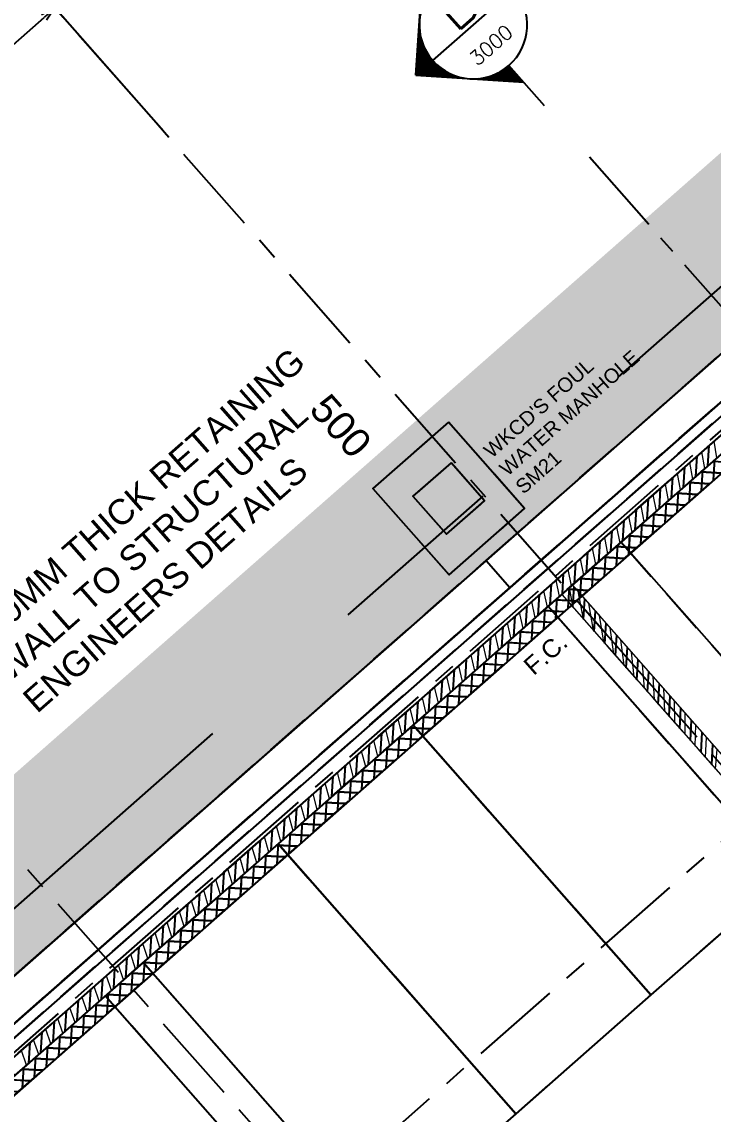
# Model space of a CAD drawing. Header units: millimetres. Extents: x 833946797 to 834440930, y 817746008 to 818399503.
# Drawn here: x 834295254 to 834304862, y 818007637 to 818022827 of the extents above; entities that cross this region are included whole.
import ezdxf
from ezdxf.enums import TextEntityAlignment as Align

# ---------------------------------------------------------------- set-up
doc = ezdxf.new("R2010")
doc.units = ezdxf.units.MM
doc.header["$LTSCALE"] = 100
for name, pattern in [('base plan(mm)$0$PHANTOM', [2.5, 1.25, -0.25, 0.25, -0.25, 0.25, -0.25]), ('CENTER', [2, 1.25, -0.25, 0.25, -0.25]), ('Grid Line', [22.224999999999994, 12.7, -3.174999999999999, 3.174999999999999, -3.174999999999999]), ('Hidden', [9.524999999999999, 6.35, -3.175])]:
    doc.linetypes.add(name, pattern=pattern)
for name, color, linetype in [('+C-160', 160, 'Hidden'), ('A-COLS', 3, 'Continuous'), ('DLN020__', 6, 'Continuous'), ('DLN030_1', 1, 'Continuous'), ('DLN040__', 3, 'Continuous'), ('DLN052__', 7, 'Continuous'), ('DLN060__', 7, 'Continuous'), ('DLN660', 1, 'Continuous'), ('DLN810__', 1, 'Continuous'), ('DLN914', 3, 'base plan(mm)$0$PHANTOM'), ('MARK', 7, 'Continuous')]:
    doc.layers.add(name, color=color, linetype=linetype)
doc.layers.add('A-WALL', color=7, linetype='Continuous', lineweight=9)
doc.styles.add('3B50A-DLN-ARC-DWG-1002-P00-LB02$0$Standard', font='swiss.ttf')
doc.styles.add('romans', font='romans.shx')
doc.styles.get("Standard").update_dxf_attribs({"font": 'swiss.ttf'})
doc.styles.add('Swis721tBT', font='swissl.ttf')
doc.dimstyles.new('INTDIM', dxfattribs={"dimtxt": 200, "dimasz": 125, "dimexe": 100, "dimexo": 150, "dimgap": 80, "dimtad": 1, "dimdec": 0, "dimzin": 9, "dimdsep": 46, "dimtxsty": 'Swis721tBT', "dimblk": 'OPEN30', "dimcen": -125, "dimclrd": 256, "dimclre": 256, "dimclrt": 2, "dimaunit": 1, "dimadec": 1, "dimazin": 0, "dimtfac": 0.4444444444444444, "dimtdec": 0, "dimtix": 1, "dimtmove": 2, "dimatfit": 3, "dimldrblk": 'OPEN30', "dimfxl": 0, "dimtolj": 1, "dimlwd": -1, "dimlwe": -1, "dimarcsym": 0})
pattern_1 = [(86.3501958279957, (-1.192092895507812e-07, 1.192092895507812e-07), (-158.4280186349138, 10.10571182131174), [])]

# ---------------------------------------------------------------- blocks, each defined once
blk = doc.blocks.new('_Open30')
at = {"color": 0, "linetype": 'ByBlock', "lineweight": -2}
for p, q in [((-1, 0.26794919), (0, 0)), ((0, 0), (-1, -0.26794919)), ((0, 0), (-1, 0))]:
    blk.add_line(p, q, dxfattribs=at)
blk = doc.blocks.new('*D24')
at = {"layer": 'Defpoints', "color": 0}
for p in [(834295713.000335, 818023021.175004), (834297320.1041328, 818021195.0761733), (834290596.16946, 818016423.422291)]:
    blk.add_point(p, dxfattribs=at)
at = {"layer": 'DLN030_1', "linetype": 'Continuous'}
for p, q in [((834297221.0051937, 818021307.6790164), (834295646.9343756, 818023096.2435662)), ((834289707.5153782, 818017735.8982606), (834295562.8632108, 818022889.0430853)), ((834290497.070521, 818016536.0251341), (834289491.3122947, 818017678.8349038))]:
    blk.add_line(p, q, dxfattribs=at)
at = {"layer": 'DLN030_1', "xscale": 200, "yscale": 200, "zscale": 200}
for p, rotation in [((834295713.000335, 818023021.175004), 41.35019658541407), ((834289557.378254, 818017603.7663417), 221.350196585414)]:
    blk.add_blockref('_Open30', p, dxfattribs=dict(at, rotation=rotation))
at = {"layer": 'DLN030_1', "color": 2, "insert": (834292446.5268021, 818020526.8416164), "char_height": 400, "attachment_point": 5, "rotation": 41.350196585414075, "style": 'Swis721tBT'}
blk.add_mtext('\\A1;8200', dxfattribs=at)
blk = doc.blocks.new('*D25')
at = {"layer": 'Defpoints', "color": 0}
for p in [(834302143.7785676, 818030093.6633787), (834302844.5138489, 818029297.4410814), (834297320.1041328, 818021195.0761733)]:
    blk.add_point(p, dxfattribs=at)
at = {"layer": 'DLN030_1', "linetype": 'Continuous'}
for p, q in [((834302242.8775067, 818029981.0605357), (834302910.5798084, 818029222.3725194)), ((834295863.1375422, 818023153.3068281), (834302694.3767247, 818029165.3091626)), ((834297221.0051937, 818021307.6790164), (834295646.9344589, 818023096.2434715))]:
    blk.add_line(p, q, dxfattribs=at)
at = {"layer": 'DLN030_1', "xscale": 200, "yscale": 200, "zscale": 200}
for p, rotation in [((834302844.5138489, 818029297.4410814), 41.35019658541407), ((834295713.0004182, 818023021.1749095), 221.350196585414)]:
    blk.add_blockref('_Open30', p, dxfattribs=dict(at, rotation=rotation))
at = {"layer": 'DLN030_1', "color": 2, "insert": (834299090.0946409, 818026373.6789387), "char_height": 400, "attachment_point": 5, "rotation": 41.350196585414075, "style": 'Swis721tBT'}
blk.add_mtext('\\A1;9500', dxfattribs=at)
blk = doc.blocks.new('*D30')
at = {"layer": 'Defpoints', "color": 0}
for p in [(834315938.6100206, 818045751.3765471), (834317314.1239, 818044188.4256722), (834265417.4671645, 818001288.9865495)]:
    blk.add_point(p, dxfattribs=at)
at = {"layer": 'DLN030_1', "linetype": 'Continuous'}
for p, q in [((834316037.7089597, 818045638.7737039), (834317380.1898594, 818044113.35711)), ((834266943.1187557, 817999858.1669255), (834317163.986776, 818044056.2937535)), ((834265516.5661036, 818001176.3837065), (834266859.047591, 817999650.9664446))]:
    blk.add_line(p, q, dxfattribs=at)
at = {"layer": 'DLN030_1', "xscale": 200, "yscale": 200, "zscale": 200}
for p, rotation in [((834317314.1239, 818044188.4256722), 41.35019658541407), ((834266792.9816316, 817999726.0350068), 221.350196585414)]:
    blk.add_blockref('_Open30', p, dxfattribs=dict(at, rotation=rotation))
at = {"layer": 'DLN030_1', "color": 2, "insert": (834291094.813788, 818022092.5010924), "char_height": 400, "attachment_point": 1, "rotation": 41.350196585414075, "line_spacing_factor": 0.9385317878468563, "style": 'Swis721tBT'}
blk.add_mtext('\\A1;67300', dxfattribs=at)
blk = doc.blocks.new('*X7')
at = {"color": 0}
for p, q in [((65976.6414633413, 54837.5), (66065.84002230906, 54837.5)), ((65989.1414633413, 54850), (66065.84002230906, 54850)), ((66001.6414633413, 54862.5), (66065.84002230906, 54862.5)), ((66014.1414633413, 54875), (66065.84002230906, 54875)), ((66026.6414633413, 54887.5), (66065.84002230906, 54887.5)), ((66039.1414633413, 54900), (66065.84002230906, 54900)), ((66051.6414633413, 54912.5), (66065.84002230906, 54912.5)), ((66064.1414633413, 54925), (66065.84002230906, 54925)), ((65826.6414633413, 54687.5), (66065.84002230906, 54687.5)), ((65839.1414633413, 54700), (66065.84002230906, 54700)), ((65851.6414633413, 54712.5), (66065.84002230906, 54712.5)), ((65864.1414633413, 54725), (66065.84002230906, 54725)), ((65876.6414633413, 54737.5), (66065.84002230906, 54737.5)), ((65889.1414633413, 54750), (66065.84002230906, 54750)), ((65901.6414633413, 54762.5), (66065.84002230906, 54762.5)), ((65914.1414633413, 54775), (66065.84002230906, 54775)), ((65926.6414633413, 54787.5), (66065.84002230906, 54787.5)), ((65939.1414633413, 54800), (66065.84002230906, 54800)), ((65951.6414633413, 54812.5), (66065.84002230906, 54812.5)), ((65964.1414633413, 54825), (66065.84002230906, 54825)), ((65676.6414633413, 54537.5), (65731.71534120996, 54537.5)), ((65689.1414633413, 54550), (65758.11203820755, 54550)), ((65701.6414633413, 54562.5), (65787.5573928138, 54562.5)), ((65714.1414633413, 54575), (65821.14954117146, 54575)), ((65726.6414633413, 54587.5), (65860.91774133661, 54587.5)), ((65739.1414633413, 54600), (65911.56639877426, 54600)), ((65751.6414633413, 54612.5), (65993.07285527498, 54612.5)), ((65764.1414633413, 54625), (66065.84002230906, 54625)), ((65776.6414633413, 54637.5), (66065.84002230906, 54637.5)), ((65789.1414633413, 54650), (66065.84002230906, 54650)), ((65801.6414633413, 54662.5), (66065.84002230906, 54662.5)), ((65814.1414633413, 54675), (66065.84002230906, 54675)), ((65526.64146334129, 54387.5), (65526.78734736589, 54387.5)), ((65551.6414633413, 54412.5), (65552.14779371046, 54412.5)), ((65564.1414633413, 54425), (65565.7781107399, 54425)), ((65576.6414633413, 54437.5), (65580.11208911827, 54437.5)), ((65589.1414633413, 54450), (65595.21401924254, 54450)), ((65601.6414633413, 54462.5), (65611.16041594655, 54462.5)), ((65614.1414633413, 54475), (65628.04354662479, 54475)), ((65626.6414633413, 54487.5), (65645.97639706728, 54487.5)), ((65639.1414633413, 54500), (65665.09986524869, 54500)), ((65651.6414633413, 54512.5), (65685.59354545441, 54512.5)), ((65664.1414633413, 54525), (65707.692576639, 54525)), ((65376.64146334129, 54237.5), (65414.29089123206, 54237.5)), ((65389.14146334129, 54250), (65421.57805704432, 54250)), ((65401.64146334129, 54262.5), (65429.19397499046, 54262.5)), ((65414.14146334129, 54275), (65437.15059242655, 54275)), ((65426.64146334129, 54287.5), (65445.46101804989, 54287.5)), ((65439.14146334129, 54300), (65454.13967196977, 54300)), ((65451.64146334129, 54312.5), (65463.20246267242, 54312.5)), ((65464.14146334129, 54325), (65472.66699699067, 54325)), ((65476.64146334129, 54337.5), (65482.55283091449, 54337.5)), ((65489.14146334129, 54350), (65492.88177136527, 54350)), ((65501.64146334129, 54362.5), (65503.67824220996, 54362.5)), ((65514.14146334129, 54375), (65514.96973205575, 54375)), ((65226.64146334129, 54087.5), (65349.28245026688, 54087.5)), ((65239.14146334129, 54100), (65353.26584109662, 54100)), ((65251.64146334129, 54112.5), (65357.49217456037, 54112.5)), ((65264.14146334129, 54125), (65361.96582680975, 54125)), ((65276.64146334129, 54137.5), (65366.69154539632, 54137.5)), ((65289.14146334129, 54150), (65371.67447832909, 54150)), ((65301.64146334129, 54162.5), (65376.92020685257, 54162.5)), ((65314.14146334129, 54175), (65382.43478249288, 54175)), ((65326.64146334129, 54187.5), (65388.2247690216, 54187.5)), ((65339.14146334129, 54200), (65394.29729011076, 54200)), ((65351.64146334129, 54212.5), (65400.66008360979, 54212.5)), ((65364.14146334129, 54225), (65407.32156354911, 54225)), ((65064.14146334129, 53925), (65318.16126226955, 53925)), ((65076.64146334129, 53937.5), (65319.25229277298, 53937.5)), ((65089.14146334129, 53950), (65320.5545417223, 53950)), ((65101.64146334129, 53962.5), (65322.06911856652, 53962.5)), ((65114.14146334129, 53975), (65323.79732344761, 53975)), ((65126.64146334129, 53987.5), (65325.74065289086, 53987.5)), ((65139.14146334129, 54000), (65327.9008064567, 54000)), ((65151.64146334129, 54012.5), (65330.27969441446, 54012.5)), ((65164.14146334129, 54025), (65332.87944652616, 54025)), ((65176.64146334129, 54037.5), (65335.70242203661, 54037.5)), ((65189.14146334129, 54050), (65338.75122098476, 54050)), ((65201.64146334129, 54062.5), (65342.02869696879, 54062.5)), ((65214.14146334129, 54075), (65345.53797152035, 54075)), ((65008.71823771733, 53862.5), (65315.84836914469, 53862.5)), ((65014.14146334129, 53875), (65315.89356455637, 53875)), ((65021.21823771733, 53850), (65316.01152849424, 53850)), ((65026.64146334129, 53887.5), (65316.14715241139, 53887.5)), ((65033.71823771733, 53837.5), (65316.38317868362, 53837.5)), ((65039.14146334129, 53900), (65316.60934430994, 53900)), ((65046.21823771733, 53825), (65316.96363012111, 53825)), ((65051.64146334129, 53912.5), (65317.28052665449, 53912.5)), ((65058.71823771733, 53812.5), (65317.75336884113, 53812.5)), ((65071.21823771733, 53800), (65318.753058551, 53800)), ((65083.71823771733, 53787.5), (65319.96354343495, 53787.5)), ((65096.21823771733, 53775), (65321.38585175318, 53775)), ((65108.71823771733, 53762.5), (65323.02120026803, 53762.5)), ((65121.21823771733, 53750), (65324.87099954305, 53750)), ((65133.71823771733, 53737.5), (65326.93686016991, 53737.5)), ((65146.21823771733, 53725), (65329.22059998866, 53725)), ((65158.71823771733, 53712.5), (65331.724252379, 53712.5)), ((65171.21823771733, 53700), (65334.45007571459, 53700)), ((65183.71823771733, 53687.5), (65337.40056408356, 53687.5)), ((65196.21823771733, 53675), (65340.57845940899, 53675)), ((65208.71823771733, 53662.5), (65343.98676510186, 53662.5)), ((65221.21823771733, 53650), (65347.62876142474, 53650)), ((65233.71823771733, 53637.5), (65351.50802275883, 53637.5)), ((65246.21823771733, 53625), (65355.62843700378, 53625)), ((65258.71823771733, 53612.5), (65359.99422737773, 53612.5)), ((65271.21823771733, 53600), (65364.60997692978, 53600)), ((65283.71823771733, 53587.5), (65369.48065613163, 53587.5)), ((65296.21823771733, 53575), (65374.61165398028, 53575)), ((65308.71823771733, 53562.5), (65380.00881311626, 53562.5)), ((65321.21823771733, 53550), (65385.67846957083, 53550)), ((65333.71823771733, 53537.5), (65391.6274978454, 53537.5)), ((65346.21823771733, 53525), (65397.86336218982, 53525)), ((65358.71823771733, 53512.5), (65404.39417510428, 53512.5)), ((65371.21823771733, 53500), (65411.22876430562, 53500)), ((65383.71823771733, 53487.5), (65418.37674966323, 53487.5)), ((65396.21823771733, 53475), (65425.84863194069, 53475)), ((65408.71823771733, 53462.5), (65433.65589559751, 53462.5)), ((65421.21823771733, 53450), (65441.81112843837, 53450)), ((65433.71823771733, 53437.5), (65450.32816157372, 53437.5)), ((65446.21823771734, 53425), (65459.22223405498, 53425)), ((65458.71823771734, 53412.5), (65468.51018767272, 53412.5)), ((65471.21823771734, 53400), (65478.2106989537, 53400)), ((65483.71823771734, 53387.5), (65488.34455740266, 53387.5)), ((65496.21823771734, 53375), (65498.935001774, 53375)), ((65508.71823771734, 53362.5), (65510.0081298917, 53362.5)), ((65521.21823771734, 53350), (65521.59340270665, 53350)), ((65546.21823771733, 53325), (65546.43895994154, 53325)), ((65558.71823771733, 53312.5), (65559.7814744029, 53312.5)), ((65571.21823771733, 53300), (65573.80288526625, 53300)), ((65583.71823771733, 53287.5), (65588.56302249692, 53287.5)), ((65596.21823771733, 53275), (65604.13272881015, 53275)), ((65608.71823771733, 53262.5), (65620.59692557371, 53262.5)), ((65621.21823771733, 53250), (65638.05888023887, 53250)), ((65633.71823771733, 53237.5), (65656.6463079985, 53237.5)), ((65646.21823771733, 53225), (65676.52037709234, 53225)), ((65658.71823771733, 53212.5), (65697.88951412744, 53212.5)), ((65671.21823771733, 53200), (65721.03157288893, 53200)), ((65683.71823771733, 53187.5), (65746.33156058713, 53187.5)), ((65696.21823771733, 53175), (65774.35083308876, 53175)), ((65708.71823771733, 53162.5), (65805.96748094946, 53162.5)), ((65721.21823771734, 53150), (65842.70547080907, 53150)), ((65733.71823771734, 53137.5), (65887.70575162121, 53137.5)), ((65746.21823771734, 53125), (65950.24543457289, 53125)), ((65758.71823771734, 53112.5), (66065.84002230906, 53112.5)), ((65771.21823771734, 53100), (66065.84002230906, 53100)), ((65783.71823771734, 53087.5), (66065.84002230906, 53087.5)), ((65796.21823771734, 53075), (66065.84002230906, 53075)), ((65808.71823771734, 53062.5), (66065.84002230906, 53062.5)), ((65821.21823771734, 53050), (66065.84002230906, 53050)), ((65833.71823771734, 53037.5), (66065.84002230906, 53037.5)), ((65846.21823771734, 53025), (66065.84002230906, 53025)), ((65858.71823771734, 53012.5), (66065.84002230906, 53012.5)), ((65871.21823771734, 53000), (66065.84002230906, 53000)), ((65883.71823771734, 52987.5), (66065.84002230906, 52987.5)), ((65896.21823771734, 52975), (66065.84002230906, 52975)), ((65908.71823771734, 52962.5), (66065.84002230906, 52962.5)), ((65921.21823771734, 52950), (66065.84002230906, 52950)), ((65933.71823771734, 52937.5), (66065.84002230906, 52937.5)), ((65946.21823771734, 52925), (66065.84002230906, 52925)), ((65958.71823771734, 52912.5), (66065.84002230906, 52912.5)), ((65971.21823771734, 52900), (66065.84002230906, 52900)), ((65983.71823771734, 52887.5), (66065.84002230906, 52887.5)), ((65996.21823771734, 52875), (66065.84002230906, 52875)), ((66008.71823771734, 52862.5), (66065.84002230906, 52862.5)), ((66021.21823771734, 52850), (66065.84002230907, 52850)), ((66033.71823771734, 52837.5), (66065.84002230907, 52837.5)), ((66046.21823771734, 52825), (66065.84002230907, 52825)), ((66058.71823771734, 52812.5), (66065.84002230907, 52812.5))]:
    blk.add_line(p, q, dxfattribs=at)
blk = doc.blocks.new('SECUL')
at = {"layer": 'MARK'}
for p, q in [((-1.414213562369696, 2), (0, 3.414213562369696)), ((0, 3), (0, 3.414213562369696)), ((-1.414213562369696, 2), (0, 0.5857864376230282)), ((-1, 2), (1, 2)), ((0, 0), (0, 1))]:
    blk.add_line(p, q, dxfattribs=at)
for start, end in [(90, 270), (270, 90)]:
    blk.add_arc((0, 2), 0.9999999999995635, start, end, dxfattribs=at)
at = {"layer": 'MARK', "xscale": 0.001333333333333333, "yscale": 0.001333333333333333, "zscale": 0.001333333333333333}
blk.add_blockref('*X7', (-88.08778669640742, -69.8213845162536), dxfattribs=at)
at = {"layer": 'MARK', "style": 'romans'}
for tag, height, p in [('SECUL1', 0.7999999999999999, (0, 2.5)), ('SECUL2', 0.2666666666666667, (0, 1.5))]:
    blk.add_attdef(tag, text='', height=height, dxfattribs=at).set_placement(p, align=Align.MIDDLE)
blk = doc.blocks.new('DLN_Parking - Parking - 2500 x 5000 _WL_-V11-Car Park_B2_F')
at = {"layer": 'DLN660'}
for p, q in [((0, 0), (0, 4999.995340003706)), ((2500.000000000001, 4999.995340003695), (2500, 0)), ((2500, 0), (0, 0))]:
    blk.add_line(p, q, dxfattribs=at)
blk = doc.blocks.new('*D100')
at = {"layer": 'Defpoints', "color": 0}
for p in [(834302341.5010502, 818015897.5776151), (834302671.5658137, 818015522.5359478), (834302035.498875, 818014962.7493824)]:
    blk.add_point(p, dxfattribs=at)
at = {"layer": 'DLN030_1', "linetype": 'Continuous'}
for p, q in [((834302228.8982071, 818015798.478676), (834301630.3655466, 818015271.7250876)), ((834301705.4341087, 818015337.7910471), (834302035.498875, 818014962.7493824)), ((834302558.9629705, 818015423.4370087), (834301960.4303129, 818014896.6834229))]:
    blk.add_line(p, q, dxfattribs=at)
at = {"layer": 'DLN030_1', "color": 2, "insert": (834299686.8911083, 818017207.7710637), "char_height": 400, "attachment_point": 5, "rotation": 311.35019658668386, "style": 'Swis721tBT'}
blk.add_mtext('\\A1;500', dxfattribs=at)
blk = doc.blocks.new('A$C029C5A43')
at = {"layer": '+C-160'}
for p, q in [((59673.83309602737, 94603.59238111973, -0.1635709987753967), (58273.83309960365, 94603.59238147736, -0.1635709987753967)), ((58273.83309960365, 94603.59238147736, -0.1635709987753967), (58273.83309960365, 93003.59238123894, -0.1635709987753967)), ((59673.83309698105, 93003.59238135815, -0.1635709987753967), (59673.83309602737, 94603.59238111973, -0.1635709987753967)), ((59326.33309817314, 94156.09238111973, -0.1635709987753967), (58621.33309817314, 94156.09238135815, -0.1635709987753967)), ((58621.33309817314, 94156.09238135815, -0.1635709987753967), (58621.33309864998, 93451.09238111973, -0.1635709987753967)), ((59326.33309817314, 93451.09238147736, -0.1635709987753967), (59326.33309817314, 94156.09238111973, -0.1635709987753967)), ((58621.33309864998, 93451.09238111973, -0.1635709987753967), (59326.33309817314, 93451.09238147736, -0.1635709987753967)), ((58273.83309960365, 93003.59238123894, -0.1635709987753967), (59673.83309698105, 93003.59238135815, -0.1635709987753967)), ((85920.96153235435, 92815.69955384731, -0.07028772469116416), (21520.96153783798, 92815.69955420494, -0.07028772469116418)), ((85420.9615240097, 92315.69955432415, -0.07028772469116416), (22020.96153759956, 92315.69955408573, -0.07028772469116418)), ((85270.9615392685, 92165.69955408573), (25570.96153736115, 92165.69955348969)), ((25570.96153736115, 91965.6995549202), (85070.96153116226, 91965.6995537281)), ((49404.2846903801, 91765.29957306385), (49604.28481626511, 91965.29969882965)), ((49628.79109239578, 91765.29957211018), (49828.79121923447, 91965.29969906807)), ((49853.29749441147, 91765.29957103729), (50053.29762220383, 91965.29969894886)), ((50077.80389666557, 91765.29957008362), (50277.80402541161, 91965.29969894886)), ((50302.31029844284, 91765.29956924915), (50502.31042814255, 91965.29969894886)), ((50526.81670093536, 91765.29956829548), (50726.81683158875, 91965.29969894886)), ((50751.32310295105, 91765.2995672226), (50951.32323455811, 91965.29969882965)), ((50975.82950496674, 91765.29956638813), (51175.82963752747, 91965.29969894886)), ((51200.33590698242, 91765.29956531525), (51400.33604049683, 91965.29969882965)), ((51424.84230899811, 91765.29956436157), (51624.84244346619, 91965.29969894886)), ((51649.34871101379, 91765.29956328869), (51849.34884667397, 91965.29969882965)), ((51873.8551132679, 91765.29956245422), (52073.85524964333, 91965.29969882965)), ((52098.36151528358, 91765.29956150055), (52298.3616528511, 91965.29969882965)), ((52322.86791729927, 91765.29956066608), (52522.86805558205, 91965.29969882965)), ((52547.37431955338, 91765.2995595932), (52747.37445878983, 91965.29969882965)), ((52771.88072133064, 91765.29955852032), (52971.88086175919, 91965.29969882965)), ((52996.38712358475, 91765.29955756664), (53196.38726472855, 91965.29969882965)), ((53220.89352560043, 91765.29955673218), (53420.89366769791, 91965.29969871044)), ((53445.39992761612, 91765.2995557785), (53645.40007066727, 91965.29969882965)), ((53669.90632963181, 91765.29955470562), (53869.90647363663, 91965.29969871044)), ((53894.41273164749, 91765.29955387115), (54094.41287660599, 91965.29969882965)), ((54118.9191339016, 91765.29955267906), (54318.91928005219, 91965.29969894886)), ((54343.42553591728, 91765.2995519638), (54543.42568302155, 91965.29969882965)), ((54567.93193769455, 91765.29955077171), (54767.93208575249, 91965.29969871044)), ((54792.43834018707, 91765.29954993725), (54992.43848872185, 91965.29969871044)), ((55016.94474220276, 91765.29954898357), (55216.94489192963, 91965.29969871044)), ((55241.45114421844, 91765.2995480299), (55441.45129489899, 91965.29969871044)), ((55465.95754623413, 91765.29954707623), (55665.95769786835, 91965.29969882965)), ((55690.46394824982, 91765.29954600334), (55890.46410083771, 91965.29969871044)), ((55914.9703502655, 91765.29954516888), (56114.97050380707, 91965.29969871044)), ((56139.47675228119, 91765.2995442152), (56339.47690677643, 91965.29969871044)), ((56363.98315453529, 91765.29954338074), (56563.98330974579, 91965.29969871044)), ((56588.48955655098, 91765.29954230785), (56788.48971319199, 91965.29969882965)), ((56812.99595856667, 91765.29954135418), (57012.99611592293, 91965.29969871044)), ((57037.50236082077, 91765.2995404005), (57237.50251913071, 91965.29969871044)), ((57262.00876283646, 91765.29953932762), (57462.00892210007, 91965.29969871044)), ((57486.51516485214, 91765.29953837395), (57686.51532506943, 91965.29969882965)), ((57711.02156686783, 91765.29953753948), (57911.02172803879, 91965.29969871044)), ((57935.52796888351, 91765.29953658581), (58135.52813124657, 91965.29969882965)), ((58160.0343708992, 91765.29953551292), (58360.03453421593, 91965.29969871044)), ((58384.54077291489, 91765.29953455925), (58584.54093742371, 91965.29969882965)), ((58609.04717540741, 91765.29953360558), (58809.04734039307, 91965.29969871044)), ((58833.55357718468, 91765.2995326519), (59033.55374312401, 91965.29969871044)), ((59058.05997943878, 91765.29953169823), (59258.06014633179, 91965.29969871044)), ((59282.56638145447, 91765.29953074455), (59482.56654930115, 91965.29969871044)), ((59507.07278347015, 91765.29952991009), (59707.07295227051, 91965.29969882965)), ((59731.57918548584, 91765.2995288372), (59931.57935523987, 91965.29969859123)), ((59956.08558750153, 91765.29952788353), (60156.08575820923, 91965.29969871044)), ((60822.71153855324, 91965.69955217838), (60120.9615380764, 91965.69955635071)), ((60822.71153903008, 91965.6994831562), (60120.96153831482, 91965.69948756695)), ((60180.59198951721, 91765.29952692986), (60380.59216117859, 91965.29969871044)), ((60405.0983915329, 91765.29952597618), (60605.09856438637, 91965.29969859123)), ((60629.604793787, 91765.2995250225), (60829.60496759415, 91965.29969847202)), ((60854.11119556427, 91765.29952383041), (61054.11137056351, 91965.29969859123)), ((61078.61759781837, 91765.29952299595), (61278.61777353287, 91965.29969859123)), ((61303.12399983406, 91765.29952204227), (61503.12417650223, 91965.29969859123)), ((61527.63040208817, 91765.2995210886), (61727.63057947159, 91965.29969859123)), ((61752.13680410385, 91765.29952013493), (61952.13698244095, 91965.29969847202)), ((61976.64320611954, 91765.29951918125), (62176.64338564873, 91965.29969871044)), ((35020.96153736115, 91765.69955408573), (84870.96154689789, 91765.69955408573)), ((49256.07888698578, 91565.69955158234), (49056.07888484001, 91765.69955408573)), ((49109.96118927002, 91565.69955158234), (49309.96119165421, 91765.69955408573)), ((49480.58528995514, 91565.69955158234), (49280.58528757095, 91765.69955408573)), ((49334.46759223938, 91565.69955158234), (49534.46759462357, 91765.69955408573)), ((49705.0916929245, 91565.69955158234), (49505.09169054031, 91765.69955396652)), ((49558.97399520874, 91565.69955158234), (49758.97399759293, 91765.69955408573)), ((49929.59809613228, 91565.69955146313), (49729.59809350967, 91765.69955396652)), ((49783.4803981781, 91565.69955170155), (49983.4804008007, 91765.69955396652)), ((50154.10449886322, 91565.69955146313), (49954.10449647903, 91765.69955408573)), ((50007.98680138588, 91565.69955158234), (50207.98680400848, 91765.69955408573)), ((50378.61090183258, 91565.69955146313), (50178.61089944839, 91765.69955396652)), ((50232.49320459366, 91565.69955158234), (50432.49320697784, 91765.69955408573)), ((50603.11730504036, 91565.69955158234), (50403.11730241776, 91765.69955408573)), ((50456.99960756302, 91565.69955170155), (50656.9996099472, 91765.69955420494)), ((50827.6237077713, 91565.69955146313), (50627.62370538712, 91765.69955396652)), ((50681.5060107708, 91565.69955158234), (50881.5060133934, 91765.69955408573)), ((50820.96153855324, 86765.70421421528), (50820.96153879166, 91765.69955432415)), ((51052.13011074066, 91565.69955158234), (50852.13010835648, 91765.69955408573)), ((50906.01241350174, 91565.69955158234), (51106.01241636276, 91765.69955396652)), ((51276.63651371002, 91565.69955158234), (51076.63651132584, 91765.69955408573)), ((51130.51881694794, 91565.69955158234), (51330.51881933212, 91765.69955408573)), ((51501.14291667938, 91565.69955158234), (51301.1429142952, 91765.69955408573)), ((51355.0252199173, 91565.69955170155), (51555.02522230148, 91765.69955408573)), ((51520.96153593063, 86765.70421409607), (51520.96153593063, 91765.69955420494)), ((51725.64931964874, 91565.69955146313), (51525.64931726456, 91765.69955408573)), ((51579.53162312508, 91565.69955158234), (51779.53162550926, 91765.69955408573)), ((51950.15572285652, 91565.69955146313), (51750.15572047234, 91765.69955396652)), ((51804.03802585602, 91565.69955158234), (52004.03802871704, 91765.69955408573)), ((52174.66212558746, 91565.69955146313), (51974.66212320328, 91765.69955396652)), ((52028.5444290638, 91565.69955158234), (52228.5444316864, 91765.69955408573)), ((52399.16852855682, 91565.69955146313), (52199.16852617264, 91765.69955396652)), ((52253.05083227158, 91565.69955158234), (52453.05083465576, 91765.69955408573)), ((52623.6749317646, 91565.69955146313), (52423.674929142, 91765.69955396652)), ((52477.55723524094, 91565.69955158234), (52677.55723786354, 91765.69955396652)), ((52848.18133473396, 91565.69955146313), (52648.18133211136, 91765.69955396652)), ((52702.0636382103, 91565.69955158234), (52902.0636408329, 91765.69955408573)), ((53072.6877374649, 91565.69955146313), (52872.68773508072, 91765.69955396652)), ((52926.57004141808, 91565.69955158234), (53126.57004404068, 91765.69955408573)), ((53297.19414043427, 91565.69955158234), (53097.19413805008, 91765.69955408573)), ((53151.07644462585, 91565.69955158234), (53351.07644701004, 91765.69955420494)), ((53521.70054340363, 91565.69955146313), (53321.70054101944, 91765.69955408573)), ((53375.58284759521, 91565.69955158234), (53575.58285021782, 91765.69955408573)), ((53746.20694637299, 91565.69955146313), (53546.2069439888, 91765.69955408573)), ((53600.08925056458, 91565.69955158234), (53800.08925318718, 91765.69955408573)), ((53970.71334958076, 91565.69955158234), (53770.71334719658, 91765.69955396652)), ((53824.59565377235, 91565.69955158234), (54024.59565639496, 91765.69955408573)), ((54195.21975231171, 91565.69955146313), (53995.21974992752, 91765.69955396652)), ((54020.96153593063, 86765.70421421528), (54020.96153593063, 91765.69955420494)), ((54020.96153593063, 91765.69955408573), (54020.96153593063, 86765.70421409607)), ((54049.10205674171, 91565.69955158234), (54249.10205936432, 91765.69955408573)), ((54419.72615551949, 91565.69955146313), (54219.72615289688, 91765.69955396652)), ((54273.60845994949, 91565.69955158234), (54473.60846233368, 91765.69955408573)), ((54644.23255848885, 91565.69955146313), (54444.23255586624, 91765.69955396652)), ((54498.11486291885, 91565.69955146313), (54698.11486577988, 91765.69955396652)), ((54868.73896145821, 91565.69955146313), (54668.73895907402, 91765.69955408573)), ((54722.62126588821, 91565.69955158234), (54922.62126874924, 91765.69955420494)), ((55093.24536418915, 91565.69955146313), (54893.24536180496, 91765.69955396652)), ((54947.12766933441, 91565.69955158234), (55147.1276717186, 91765.69955408573)), ((55317.75176739693, 91565.69955146313), (55117.75176501274, 91765.69955408573)), ((55171.63407230377, 91565.69955158234), (55371.63407468796, 91765.69955396652)), ((55542.25817012787, 91565.69955134392), (55342.25816774368, 91765.69955408573)), ((55396.14047527313, 91565.69955146313), (55596.14047813416, 91765.69955408573)), ((55766.76457309723, 91565.69955146313), (55566.76457095146, 91765.69955408573)), ((55620.64687824249, 91565.69955158234), (55820.64688110352, 91765.69955408573)), ((55991.27097606659, 91565.69955146313), (55791.2709736824, 91765.69955396652)), ((55845.15328145027, 91565.69955158234), (56045.15328407288, 91765.69955396652)), ((56215.77737927437, 91565.69955146313), (56015.77737665176, 91765.69955396652)), ((56069.65968465805, 91565.69955146313), (56269.65968704224, 91765.69955408573)), ((56440.28378200531, 91565.69955146313), (56240.28377962112, 91765.69955396652)), ((56294.16608762741, 91565.69955146313), (56494.16609025002, 91765.69955396652)), ((56664.79018521309, 91565.69955146313), (56464.79018259048, 91765.69955396652)), ((56518.67249059677, 91565.69955146313), (56718.67249345779, 91765.69955408573)), ((56520.96153640747, 86765.70421421528), (56520.96153640747, 91765.69955420494)), ((56520.96153593063, 91765.69955420494), (56520.96153593063, 86765.70421433449)), ((56889.29658794403, 91565.69955146313), (56689.29658555984, 91765.69955396652)), ((56743.17889404297, 91565.69955170155), (56943.17889642715, 91765.69955408573)), ((57113.80299115181, 91565.69955134392), (56913.80298852921, 91765.69955396652)), ((56967.68529701233, 91565.69955158234), (57167.68529939651, 91765.69955408573)), ((57338.30939412117, 91565.69955134392), (57138.30939149857, 91765.69955396652)), ((57192.19169998169, 91565.69955146313), (57392.19170284271, 91765.69955408573)), ((57562.81579709053, 91565.69955134392), (57362.81579446793, 91765.69955408573)), ((57416.69810295105, 91565.69955146313), (57616.69810581207, 91765.69955420494)), ((57787.32219982147, 91565.69955134392), (57587.32219743729, 91765.69955408573)), ((57641.20450615883, 91565.69955146313), (57841.20450878143, 91765.69955408573)), ((58011.82860302925, 91565.69955146313), (57811.82860040665, 91765.69955396652)), ((57865.71090936661, 91565.69955158234), (58065.71091175079, 91765.69955396652)), ((58236.33500599861, 91565.69955146313), (58036.33500337601, 91765.69955396652)), ((58090.21731233597, 91565.69955146313), (58290.21731495857, 91765.69955408573)), ((58460.84140872955, 91565.69955146313), (58260.84140634537, 91765.69955396652)), ((58314.72371530533, 91565.69955146313), (58514.72371816635, 91765.69955408573)), ((58685.34781193733, 91565.69955158234), (58485.34780931473, 91765.69955396652)), ((58539.23011827469, 91565.69955146313), (58739.23012113571, 91765.69955408573)), ((58909.85421490669, 91565.69955134392), (58709.85421228409, 91765.69955396652)), ((58763.73652172089, 91565.69955158234), (58963.73652410507, 91765.69955420494)), ((59134.36061787605, 91565.69955134392), (58934.36061549187, 91765.69955408573)), ((58988.24292469025, 91565.69955146313), (59188.24292731285, 91765.69955396652)), ((59020.96153640747, 91765.69955420494), (59020.96153640747, 86765.70421433449)), ((59358.86702084541, 91565.69955134392), (59158.86701822281, 91765.69955396652)), ((59212.74932765961, 91565.69955146313), (59412.74933052063, 91765.69955408573)), ((59270.96153831482, 91753.69468784332), (59282.56654882431, 91765.29969835281)), ((59583.37342381477, 91565.69955134392), (59383.37342119217, 91765.69955408573)), ((59437.25573062897, 91565.69955146313), (59637.25573348999, 91765.69955396652)), ((59807.87982678413, 91565.69955134392), (59607.87982416153, 91765.69955408573)), ((59661.76213383675, 91565.69955146313), (59861.76213645935, 91765.69955396652)), ((60032.38622999191, 91565.69955146313), (59832.38622713089, 91765.69955408573)), ((59886.26853704453, 91565.69955146313), (60086.26853966713, 91765.69955408573)), ((60256.89263272285, 91565.69955134392), (60056.89263010025, 91765.69955396652)), ((60110.77494001389, 91565.69955146313), (60310.77494287491, 91765.69955408573)), ((60481.39903569221, 91565.69955146313), (60281.39903330803, 91765.69955396652)), ((60335.28134322166, 91565.69955146313), (60535.28134584427, 91765.69955408573)), ((60370.96153664589, 91765.69955420494), (60370.96153664589, 86765.70421421528)), ((60705.90543866158, 91565.69955134392), (60505.90543603897, 91765.69955396652)), ((60559.78774595261, 91565.69955146313), (60759.78774881363, 91765.69955396652)), ((60930.41184163094, 91565.69955134392), (60730.41183900833, 91765.69955396652)), ((60784.2941493988, 91565.69955146313), (60984.29415178299, 91765.69955408573)), ((61154.91824436188, 91565.69955134392), (60954.91824197769, 91765.69955396652)), ((61008.80055236816, 91565.69955134392), (61208.80055522919, 91765.69955408573)), ((61379.42464756966, 91565.69955146313), (61179.42464494705, 91765.69955396652)), ((61233.30695533752, 91565.69955158234), (61433.30695819855, 91765.69955408573)), ((61603.93105053902, 91565.69955134392), (61403.93104791641, 91765.69955396652)), ((61457.8133585453, 91565.69955146313), (61657.81336116791, 91765.69955408573)), ((61828.43745350838, 91565.69955134392), (61628.43745088577, 91765.69955408573)), ((61682.31976151466, 91565.69955146313), (61882.31976413727, 91765.69955408573)), ((62052.94385647774, 91565.69955134392), (61852.94385385513, 91765.69955396652)), ((59270.96153831482, 91529.18828487396), (59470.96153831482, 91729.18828475475)), ((84670.9615354538, 91565.69955098629), (35020.96153712273, 91565.69955170155)), ((59270.96153855324, 91304.6818819046), (59470.96153831482, 91504.68188154697)), ((59270.96153831482, 91080.17547869682), (59470.96153831482, 91280.17547857761)), ((59270.96153831482, 90855.66907572746), (59470.96153831482, 91055.66907560825)), ((59270.96153831482, 90631.1626726389), (59470.96153831482, 90831.16267251968)), ((59270.96153831482, 90406.65626955032), (59470.96153831482, 90606.65626943111)), ((59270.96153831482, 90182.14986670017), (59470.96153831482, 90382.14986646175)), ((59270.96153831482, 89957.6434634924), (59470.96153831482, 90157.64346337318)), ((59270.96153831482, 89733.13706040382), (59470.96153831482, 89933.13706040382)), ((59270.96153831482, 89508.63065743446), (59470.96153831482, 89708.63065719604)), ((59270.96153831482, 89284.1242544651), (59470.96153831482, 89484.1242543459)), ((59270.96153831482, 89059.61785137653), (59470.96153831482, 89259.61785113811)), ((59270.96153831482, 88835.11144852638), (59470.96153831482, 89035.11144816875)), ((59270.96153831482, 88610.6050453186), (59470.96153831482, 88810.6050453186)), ((54020.96153593063, 86765.70421409607), (51520.96153593063, 86765.70421409607)), ((56520.96153593063, 86765.70421433449), (54020.96153593063, 86765.70421421528)), ((59020.96153640747, 86765.70421433449), (56520.96153640747, 86765.70421421528))]:
    blk.add_line(p, q, dxfattribs=at)
at = {"layer": '+C-160', "lineweight": 18}
for p, q in [((85070.96153116226, 91965.6995537281), (25570.96153736115, 91965.6995549202, -0.07028772418778888)), ((85070.96153068542, 91965.69955348969, -0.09328327408423269), (25570.96153688431, 91965.69955396652, -0.0932832740842326)), ((84870.96154642105, 91765.69955384731, -0.09328327408423272), (25570.96153783798, 91765.69953024387, -0.07028772357193706)), ((35020.96153783798, 91765.69955420494), (59270.96153736115, 91765.6995537281)), ((59270.96153736115, 91765.6995537281), (59270.96153712273, 88315.69955384731)), ((59470.96153783798, 88315.69955384731), (59470.96153783798, 91765.69955384731)), ((59470.96153783798, 91765.69955384731), (77820.96153831482, 91765.69939601421))]:
    blk.add_line(p, q, dxfattribs=at)
at = {"layer": '+C-160', "linetype": 'Hidden'}
for p, q in [((59370.96155166626, 91765.69955396652), (84870.96126914024, 91765.6992764473)), ((59370.96155118942, 80465.69955432415), (59370.96155166626, 91765.69955408573))]:
    blk.add_line(p, q, dxfattribs=at)

msp = doc.modelspace()

# ---------------------------------------------------------------- hatches: boundary and pattern name
at = {"layer": 'A-WALL'}
h = msp.add_hatch(dxfattribs=at)
h.set_pattern_fill('ANSI31', scale=50, angle=-6.361109362927034e-15)
h.set_pattern_definition(pattern_1)
edge = h.paths.add_edge_path()
edge.add_line((834373398.9201546, 817975260.548027), (834373587.7881666, 817975426.7660248))
edge.add_line((834373587.7881668, 817975426.7660248), (834373233.2643241, 817980497.9923743))
edge.add_line((834373233.2643241, 817980497.9923743), (834338943.7585428, 818019460.0237285))
edge.add_arc((834332615.6261824, 818013879.7363707), 8437.112430546018, 41.40656209306128, 102.7631053202158)
edge.add_line((834330751.6949148, 818022108.3830634), (834321993.2614791, 818032060.3016281))
edge.add_line((834321993.2614793, 818032060.3016281), (834277327.4665351, 817992751.0563895))
edge.add_line((834277327.466535, 817992751.0563895), (834277459.5984685, 817992600.9192455))
edge.add_line((834277459.5984687, 817992600.9192456), (834321975.2562567, 818031778.0322049))
edge.add_line((834321975.2562566, 818031778.0322047), (834330680.6719674, 818021886.3572645))
edge.add_arc((834332615.6256013, 818013879.7351375), 8237.113781559863, 41.40793444522251, 103.58612611412508, ccw=False)
edge.add_line((834338793.6214172, 818019327.8918118), (834373038.4656745, 817980416.6081657))
edge.add_line((834373038.4656745, 817980416.6081657), (834373398.9201547, 817975260.5480269))
h = msp.add_hatch(dxfattribs=at)
h.set_pattern_fill('ANSI31', scale=50, angle=-6.361109362927034e-15)
h.set_pattern_definition(pattern_1)
h.paths.add_polyline_path([(834305036.9797273, 818012275.2818203), (834305187.1168529, 818012407.4137369), (834302907.8412888, 818014997.2791581), (834302757.7041628, 818014865.1472414)])
at = {"layer": 'DLN060__'}
h = msp.add_hatch(dxfattribs=at)
h.set_pattern_fill('EARTH', color=251, scale=150, angle=45.00000000000045)
h.set_pattern_definition([(86.35019582799568, (1453154.080526948, 238293.1648491621), (-889.9338408816122, 1011.202382737353), [952.4999999999997, -952.4999999999997]), (86.35019582799568, (1452797.617485166, 238315.9027007818), (-889.9338408816122, 1011.202382737353), [952.4999999999997, -952.4999999999997]), (86.35019582799568, (1452441.154443264, 238338.6405525208), (-889.9338408816122, 1011.202382737353), [952.4999999999997, -952.4999999999997]), (176.3501958279956, (1452329.91271317, 238465.0408502817), (-1011.202382737353, -889.9338408816122), [952.4999999999997, -952.4999999999997]), (176.3501958279956, (1452352.650564909, 238821.5038923025), (-1011.202382737353, -889.9338408816122), [952.4999999999997, -952.4999999999997]), (176.3501958279956, (1452375.388416171, 239177.9669340849), (-1011.202382737353, -889.9338408816122), [952.4999999999997, -952.4999999999997])])
edge = h.paths.add_edge_path()
edge.add_line((834303001.7276638, 817954269.3640027), (834304578.4320031, 817955656.4492704))
edge.add_line((834304578.4320035, 817955656.4492706), (834331037.8483403, 817925591.4898139))
edge.add_line((834331037.84834, 817925591.4898137), (834375206.4562329, 817964463.1732086))
edge.add_line((834375206.4562325, 817964463.1732087), (834374060.8627851, 817980844.7536951))
edge.add_line((834374060.8627853, 817980844.7536948), (834339581.52124, 818020021.9484737))
edge.add_arc((834332615.9355372, 818013881.6562957), 9285.611030570026, 41.3967707884505, 99.60462301211987)
edge.add_line((834331066.6470942, 818023037.1069965), (834322069.7839626, 818033259.9453678))
edge.add_line((834322069.7839628, 818033259.9453679), (834273725.6293017, 817990713.4683118))
edge.add_line((834273725.6293014, 817990713.4683118), (834304578.4320035, 817955656.4492704))
edge.add_line((834304578.4320037, 817955656.4492702), (834303001.7276647, 817954269.3640032))
edge.add_line((834303001.7276647, 817954269.3640034), (834270761.539974, 817990902.8227202))
edge.add_line((834270761.5399741, 817990902.8227199), (834322258.575107, 818036224.0691499))
edge.add_line((834322258.5751069, 818036224.0691499), (834331970.2700638, 818025188.991452))
edge.add_arc((834332622.2949393, 818013717.2690969), 11490.23717038002, 42.02614068141469, 93.25305315063548, ccw=False)
edge.add_line((834341157.6965528, 818021409.6334623), (834375550.7708069, 817982329.9209781))
edge.add_line((834375550.770807, 817982329.9209781), (834377279.0058944, 817963489.7294939))
edge.add_line((834377279.0058941, 817963489.7294935), (834330848.7932926, 817922627.6645511))
edge.add_line((834330848.7932928, 817922627.6645511), (834303001.7276639, 817954269.3640026))
at = {"layer": 'DLN810__'}
h = msp.add_hatch(dxfattribs=at)
h.set_pattern_fill('ANSI37', color=256, scale=49.99999999999999, angle=4.452776554048923e-13)
h.set_pattern_definition([(86.3501958132782, (834380398.385704, 817998539.3520952), (-158.428018632318, 10.10571186200697), []), (176.3501958132782, (834380398.385704, 817998539.3520952), (-10.10571186200697, -158.428018632318), [])])
h.paths.add_polyline_path([(834321956.9868972, 818031496.0637091), (834284685.4453993, 817998694.3153685), (834284553.313481, 817998844.4524962), (834321974.9921128, 818031778.3327615)])

# ---------------------------------------------------------------- linework, layer by layer
at = {"layer": 'A-COLS', "color": 5}
for p, q in [((834322069.5194498, 818033260.2452258, -0.07028772469116416), (834273725.3649215, 817990713.7680243, -0.07028772469116418)), ((834322024.5064205, 818032554.5726138, -0.07028772469116416), (834274431.0375282, 817990668.7550015, -0.07028772469116418))]:
    msp.add_line(p, q, dxfattribs=at)
at = {"layer": 'A-WALL', "lineweight": 18}
for p, q in [((834321992.9973103, 818032060.6017935), (834277327.202366, 817992751.3565545, -0.07028772418778888)), ((834321992.99731, 818032060.601793, -0.09328327408423269), (834277327.2023662, 817992751.3565534, -0.0932832740842326)), ((834321974.9921125, 818031778.332761, -0.09328327408423272), (834277459.3342996, 817992601.2194107, -0.07028772357193706)), ((834302907.5771198, 818014997.5793234), (834316682.6585238, 818027120.6825706)), ((834305186.8526844, 818012407.7139021), (834302907.5771198, 818014997.5793234)), ((834284553.3134812, 817998844.4524966), (834302757.4399939, 818014865.4474064)), ((834302757.4399939, 818014865.4474064), (834305036.7155582, 818012275.581985))]:
    msp.add_line(p, q, dxfattribs=at)
at = {"layer": 'A-WALL'}
for p, q in [((834303790.1845044, 818016040.7630413), (834303263.3908608, 818015577.1451811)), ((834303790.1845503, 818016040.7629898), (834303263.3909065, 818015577.1451296))]:
    msp.add_line(p, q, dxfattribs=at)
at = {"layer": 'Defpoints', "color": 6, "linetype": 'Hidden'}
msp.add_lwpolyline([(834302832.5085673, 818014931.5133744), (834321974.9920878, 818031778.3323697), (834330680.4077985, 818021886.6574297, -0.2781902619455994), (834338793.9278483, 818019327.5446653), (834359037.7142786, 817996325.199848)], format="xyb", dxfattribs=at)
msp.add_lwpolyline([(834357401.3735737, 817991221.7796957), (834338859.4385883, 817974903.4879059), (834337769.4441112, 817976142.2018888), (834337018.6088707, 817975481.5116266), (834332866.2296602, 817980218.7682651), (834333607.194835, 817980871.4387277), (834333276.8650439, 817981246.7815433), (834330458.3115821, 817978766.2426549), (834313479.6203475, 817998058.5639373), (834315397.353339, 817999746.3126096), (834315595.2888576, 817999521.4050274), (834316496.1116109, 818000314.1965303), (834316165.7818196, 818000689.539345), (834315490.2021744, 818000094.9786531), (834310403.1233795, 818005875.257997), (834311078.7030241, 818006469.8186898), (834310748.3732332, 818006845.1615038), (834310297.9618651, 818006448.7657622), (834302832.5085671, 818014931.5133744)], dxfattribs=at)
at = {"layer": 'DLN020__', "linetype": 'Grid Line'}
for p, q in [((834330794.4355128, 818039872.5998073), (834261456.5050299, 817978850.0272275)), ((834332617.115709, 818035748.598043), (834264297.3412408, 817975622.0790212)), ((834360015.8595669, 817949955.9633458), (834292462.7553768, 818026714.3208569)), ((834353860.2374038, 817944538.5547564), (834286307.1332141, 818021296.9122673))]:
    msp.add_line(p, q, dxfattribs=at)
at = {"layer": 'DLN052__', "color": 3, "linetype": 'CENTER', "ltscale": 10}
msp.add_line((834303141.7674716, 818020951.6969408), (834311809.5782111, 818011102.7503446), dxfattribs=at)
at = {"layer": 'DLN060__', "color": 252, "elevation": -0.07028772469116415}
msp.add_lwpolyline([(834375206.4562331, 817964463.1732087), (834374060.8627862, 817980844.753696), (834339581.5211077, 818020021.9486244, 0.2600156271993366), (834331066.6470948, 818023037.1069967), (834322069.5195853, 818033260.2453452), (834273725.3649218, 817990713.7680243), (834331037.84834, 817925591.4898137), (834375206.4562331, 817964463.1732087)], format="xyb", dxfattribs=at)
at = {"layer": 'DLN060__', "color": 252}
msp.add_lwpolyline([(834374690.4162832, 817964675.0771755), (834373573.8704634, 817980641.2868936), (834339206.2343441, 818019691.5547479, 0.2684143611660056), (834330878.4705716, 818022494.1056408), (834322024.5064214, 818032554.5726142), (834274431.037528, 817990668.7550014), (834331082.5972952, 817926297.4617568), (834374690.4162832, 817964675.0771755)], format="xyb", dxfattribs=at)
at = {"layer": 'DLN810__'}
for points in [[(834322011.0025253, 818032342.870842), (834277195.0704503, 817992901.4936795), (834277327.202366, 817992751.3565545), (834321992.9973103, 818032060.6017935)], [(834321956.9868972, 818031496.0637091), (834284685.4453993, 817998694.3153685), (834284553.313481, 817998844.4524962), (834321974.9921128, 818031778.3327615)]]:
    msp.add_lwpolyline(points, close=True, dxfattribs=at)
at = {"layer": 'DLN810__', "color": 7, "elevation": -0.1635709987753967}
for points in [[(834301184.9887888, 818017261.973726), (834300134.0289102, 818016337.0503111), (834301191.0842446, 818015135.9533039), (834302242.0441235, 818016060.8767196)], [(834301219.7706981, 818016696.4627029), (834300690.5373292, 818016230.6976963), (834301156.3023363, 818015701.4643278), (834301685.5357045, 818016167.2293344)]]:
    msp.add_lwpolyline(points, close=True, dxfattribs=at)
at = {"layer": 'DLN914', "ltscale": 100}
msp.add_lwpolyline([(834108001.0001659, 818027126.9998553, 0.5997319357281573), (834250993.0001659, 817971638.9998559), (834354591.0001659, 818062812.9998559), (834364181.0001667, 818069492.9998553), (834374299.0001667, 818054160.9998558), (834383724.000166, 817919333.9998553), (834429567.9156525, 817872652.71497), (834427481.0001658, 817871855.999855), (834422426.0001667, 817865905.9998558), (834398360.0001665, 817846373.9998556), (834371127.0001667, 817819015.9998554), (834357334.0001659, 817802649.9998552), (834345460.0001668, 817778029.9998552), (834335418.0001663, 817757918.9998554, -0.3055461609722735), (834321131.000166, 817746232.9998553), (834321131.0001658, 817746232.9998552), (834302565.000166, 817746007.999855), (834292360.0001667, 817748207.9998553), (834267601.0001658, 817746621.9998558), (834095099.0001659, 817746457.9998552)], format="xyb", dxfattribs=at)

# ---------------------------------------------------------------- block references
at = {"rotation": 41.35019582799567}
msp.add_blockref('A$C029C5A43', (834318889.4698145, 817906820.3266928), dxfattribs=at)
at = {"layer": 'DLN052__', "xscale": 750.0000000000001, "yscale": 750.0000000000001, "zscale": 750.0000000000001, "rotation": 41.35019582799266}
msp.add_blockref('SECUL', (834302519.3573864, 818021658.9209319), dxfattribs=at).add_auto_attribs({'SECUL1': 'B', 'SECUL2': '3000'})
at = {"layer": 'DLN660', "xscale": -1}
for p, rotation in [((834308763.2030997, 818013490.3972597), 41.35019582799149), ((834299717.4412671, 818005529.4492747), 41.35019582798741)]:
    msp.add_blockref('DLN_Parking - Parking - 2500 x 5000 _WL_-V11-Car Park_B2_F', p, dxfattribs=dict(at, rotation=rotation))
at = {"layer": 'DLN660', "rotation": 41.3501958279957}
for p in [(834303996.3493528, 818009295.2089015), (834302119.6352792, 818007643.5599415), (834300242.9212058, 818005991.9109815)]:
    msp.add_blockref('DLN_Parking - Parking - 2500 x 5000 _WL_-V11-Car Park_B2_F', p, dxfattribs=at)

# ---------------------------------------------------------------- texts
at = {"layer": 'DLN040__', "insert": (834294462.9393133, 818014337.4436774, -0.07028772469116418), "char_height": 349.9999999999999, "width": 6585.265659884953, "attachment_point": 1, "rotation": 41.35019582186234}
msp.add_mtext('500MM THICK RETAINING WALL TO STRUCTURAL ENGINEERS DETAILS', dxfattribs=at)
at = {"layer": 'DLN040__', "insert": (834301651.9472904, 818016899.3446841, 0.021014967042459), "char_height": 199.9999999999999, "attachment_point": 1, "rotation": 41.3501958279962}
msp.add_mtext_dynamic_manual_height_columns("WKCD'S FOUL\\PWATER MANHOLE\\PSM21", width=3761.782737570777, gutter_width=1, heights=[0], dxfattribs=at)
at = {"layer": 'DLN810__', "style": '3B50A-DLN-ARC-DWG-1002-P00-LB02$0$Standard'}
msp.add_text('F.C.', height=249.9999999999999, rotation=41.4180680891445, dxfattribs=at).set_placement((834302367.4918538, 818013728.200981))

# ---------------------------------------------------------------- dimensions: what is measured, and where the dimension line sits
at = {"layer": 'DLN030_1'}
for base, p1, p2, angle, picture, middle in [((834317314.1239, 818044188.4256722), (834265417.4671644, 818001288.9865495), (834315938.6100209, 818045751.3765472), 41.35019658541407, '*D30', (834291810.586377, 818022367.2037851)), ((834302035.498875, 818014962.7493824, -0.07028772468969674), (834302341.50105, 818015897.5776149, -0.07028772469116415), (834302671.5658135, 818015522.5359478, -0.07028772469116414), 131.3501965866839, '*D100', (834299686.8911083, 818017207.7710637, -0.07028772468969674))]:
    dim = msp.add_linear_dim(base=base, p1=p1, p2=p2, angle=angle, dimstyle='INTDIM', override={"dimtxt": 400, "dimasz": 200, "dimarcsym": 2}, dxfattribs=at)
    dim.commit()
    dim.dimension.update_dxf_attribs({"geometry": picture, "text_midpoint": middle, "dimtype": 160})
for base, p1, p2, picture, middle in [((834302844.5138489, 818029297.4410814), (834297320.1041328, 818021195.0761732), (834302143.7785677, 818030093.663379), '*D25', (834299090.0946409, 818026373.6789387)), ((834295713.000335, 818023021.175004), (834290596.1694602, 818016423.4222912), (834297320.1041328, 818021195.0761732), '*D24', (834292446.5268021, 818020526.8416164))]:
    dim = msp.add_linear_dim(base=base, p1=p1, p2=p2, angle=41.35019658541407, dimstyle='INTDIM', override={"dimtxt": 400, "dimasz": 200, "dimarcsym": 2}, dxfattribs=at)
    dim.commit()
    dim.dimension.update_dxf_attribs({"geometry": picture, "text_midpoint": middle})

doc.saveas('drawing.dxf')
